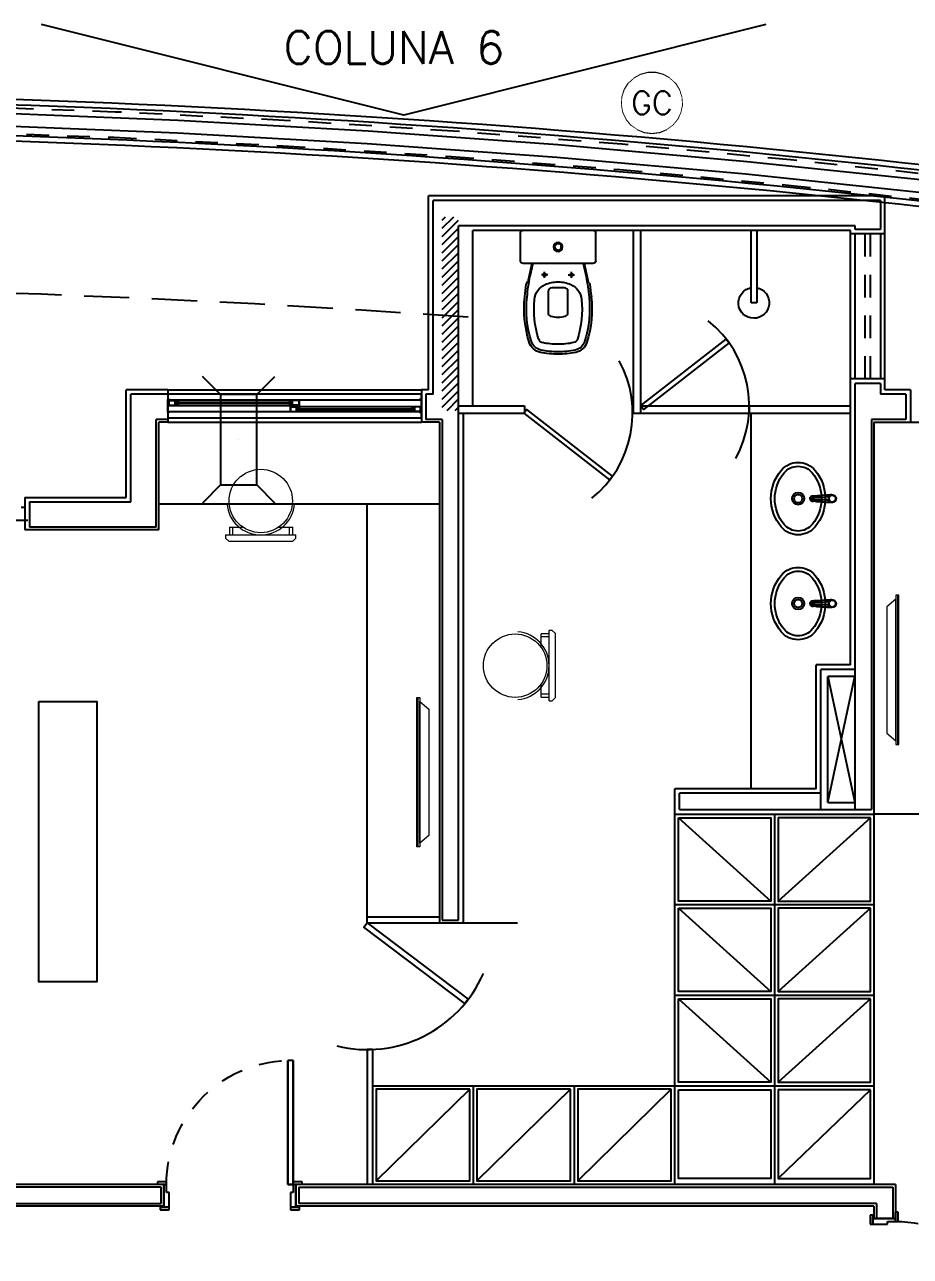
# Model space of a CAD drawing. Header units: millimetres. Extents: x 188.6 to 263.2, y 40.1 to 120.1.
# Drawn here: x 236.95 to 241.84, y 113.3 to 120.1 of the extents above; entities that cross this region are included whole.
import ezdxf
from ezdxf.enums import TextEntityAlignment as Align

# ---------------------------------------------------------------- set-up
doc = ezdxf.new("R2010")
doc.units = ezdxf.units.MM
doc.set_wipeout_variables(frame=1)
for name, pattern in [('_XREF_APTOS 605 E 606_R01$0$HIDDEN2', [0.1875, 0.125, -0.0625]), ('_XREF_APTOS 605 E 606_R01$0$XREF-TIPO$0$HIDDEN2', [0.1875, 0.125, -0.0625]), ('HIDDEN', [0.375, 0.25, -0.125]), ('HIDDEN2', [0.1875, 0.125, -0.0625])]:
    doc.linetypes.add(name, pattern=pattern)
doc.layers.add('_XREF_APTOS 605 E 606_R01$0$L-MC-LAYOUT', color=8, linetype='Continuous', lineweight=5)
for name, color, linetype in [('ARQ', 8, 'Continuous'), ('ARQ-BASE', 8, 'Continuous'), ('ESTR-PILARES', 11, 'Continuous'), ('ESTR-VIGAS', 11, 'HIDDEN2'), ('ESTRUTURA', 7, 'Continuous'), ('INC-TEXTO', 7, 'Continuous')]:
    doc.layers.add(name, color=color, linetype=linetype)
doc.styles.add('MC-ROMANS', font='romans')
doc.styles.add('ROMANS', font='ROMANS.SHX', dxfattribs={"height": 0.15})

# ---------------------------------------------------------------- blocks, each defined once
blk = doc.blocks.new('_XREF_APTOS 605 E 606_R01$0$XREF-TIPO$0$A$C433F3541')
at = {"layer": 'ARQ-BASE'}
for p, q in [((0.05, 0.14), (0.05, 0.825)), ((0.05, 0.825), (0.05, 0.14)), ((0.05, 0.825), (0.08, 0.825)), ((0.08, 0.825), (0.08, 0.14)), ((0.08, 0.14), (0.08, 0.825)), ((0, 0.155), (0.05, 0.155)), ((0, 0.14), (0, 0.155)), ((0, 0.14), (0.05, 0.14)), ((0.05, 0.14), (0.035, 0.14)), ((0.035, 0.015), (0.035, 0.14)), ((0.08, 0.14), (0.05, 0.14)), ((0.05, 0.14), (0.08, 0.14)), ((0.05, 0.14), (0.05, 0.095)), ((0.75, 0.155), (0.8, 0.155)), ((0.75, 0.14), (0.75, 0.155)), ((0.765, 0.14), (0.75, 0.14)), ((0.75, 0.095), (0.75, 0.14)), ((0.75, 0.14), (0.8, 0.14)), ((0.765, 0.14), (0.765, 0.015)), ((0.8, 0.155), (0.8, 0.14)), ((0.05, 0.095), (0.065, 0.095)), ((0.065, 0.095), (0.065, 0.015)), ((0.735, 0.095), (0.75, 0.095)), ((0.735, 0.015), (0.735, 0.095)), ((0.015, 0), (0.015, 0.015)), ((0.065, 0.015), (0.015, 0.015)), ((0.065, 0), (0.015, 0)), ((0.035, 0.015), (0.065, 0.015)), ((0.065, 0.015), (0.065, 0)), ((0.735, 0), (0.735, 0.015)), ((0.735, 0.015), (0.775, 0.015)), ((0.785, 0.015), (0.735, 0.015)), ((0.785, 0), (0.735, 0)), ((0.785, 0.015), (0.785, 0))]:
    blk.add_line(p, q, dxfattribs=at)
at = {"layer": 'ARQ-BASE', "color": 8, "linetype": '_XREF_APTOS 605 E 606_R01$0$XREF-TIPO$0$HIDDEN2'}
blk.add_arc((0.0627, 0.1378), 0.6873, 0.18482, 91.0562, dxfattribs=at)
blk = doc.blocks.new('_XREF_APTOS 605 E 606_R01$0$vasosanit')
at = {"layer": 'ARQ-BASE', "extrusion": (0, 0, -1)}
for p, q in [((217.5781, 108.4194), (217.5839, 108.4094)), ((217.6066, 108.3113), (217.5861, 108.4037)), ((217.6758, 108.3908), (217.6758, 108.3574)), ((217.8257, 108.3908), (217.8257, 108.3574)), ((217.8949, 108.3113), (217.9154, 108.4037)), ((217.9234, 108.4194), (217.9176, 108.4094)), ((217.612, 108.3113), (217.5958, 108.3838)), ((217.6941, 108.3738), (217.6592, 108.3738)), ((217.8074, 108.3738), (217.8423, 108.3738)), ((217.8895, 108.3113), (217.9057, 108.3838)), ((217.5428, 108.2963), (217.5428, 108.1404)), ((217.5578, 108.3113), (217.9436, 108.3113)), ((217.9586, 108.2963), (217.9586, 108.1404)), ((217.5548, 108.1284), (217.9466, 108.1284))]:
    blk.add_line(p, q, dxfattribs=at)
for points in [[(-217.7095, 108.6016, -0.323845), (-217.6958, 108.5826), (-217.6958, 108.4663, -0.414214), (-217.7158, 108.4463), (-217.7857, 108.4463, -0.414214), (-217.8057, 108.4663), (-217.8057, 108.5826, -0.000018), (-217.8057, 108.5826, -0.323824), (-217.792, 108.6016, -0.160379), (-217.7095, 108.6016, 0.160379)], [(-217.8221, 108.428, 0.105502), (-217.7507, 108.4128, 0.105502), (-217.6793, 108.428)]]:
    blk.add_lwpolyline(points, format="xyb", dxfattribs=at)
at = {"layer": 'ARQ-BASE'}
for centre in [(217.6758, 108.3738), (217.8257, 108.3738)]:
    blk.add_circle(centre, 0.007, dxfattribs=at)
at = {"layer": 'ARQ-BASE', "extrusion": (0, 0, -1)}
for radius in [0.025, 0.018]:
    blk.add_circle((-217.7507, 108.2199), radius, dxfattribs=at)
for centre, radius, start, end in [((-217.6707, 108.7211), 0.083, 17.51382, 77.82971), ((-217.7507, 108.3502), 0.4624, 77.83699, 90.00694), ((-217.7507, 108.3502), 0.4494, 77.83108, 90.00056), ((-217.7508, 108.3502), 0.4624, 89.99306, 102.16301), ((-217.7507, 108.3502), 0.4494, 89.99944, 102.16892), ((-217.8307, 108.7211), 0.083, 102.17029, 162.48618), ((-218.176, 108.5617), 0.6127, 353.72887, 17.51005), ((-218.1759, 108.5618), 0.5997, 353.73352, 17.5088), ((-217.6707, 108.7211), 0.07, 17.51059, 77.83198), ((-218.176, 108.5617), 0.5577, 354.6802, 17.50846), ((-217.6707, 108.7211), 0.028, 17.50659, 77.82794), ((-217.7507, 108.3502), 0.4074, 77.82907, 90.00016), ((-217.7507, 108.3502), 0.4074, 90.01189, 102.00805), ((-217.8307, 108.7211), 0.07, 102.16803, 162.48941), ((-217.3255, 108.5617), 0.5577, 162.62106, 185.3198), ((-217.3255, 108.5618), 0.5997, 162.49121, 186.26648), ((-217.3255, 108.5617), 0.6127, 162.48996, 186.27114), ((-219.0702, 108.6488), 1.5111, 351.52847, 354.17272), ((-219.0705, 108.6514), 1.4988, 349.71779, 354.04898), ((-217.7201, 108.5193), 0.0999, 294.08853, 354.67457), ((-217.7813, 108.5193), 0.0999, 185.32543, 245.91147), ((-216.431, 108.6514), 1.4988, 185.95102, 190.28221), ((-216.4294, 108.6493), 1.513, 185.84025, 188.47742), ((-217.5953, 108.4294), 0.02, 329.89809, 351.59013), ((-217.5666, 108.3994), 0.02, 149.92497, 167.63244), ((-217.9349, 108.3993), 0.0201, 12.54916, 30.10352), ((-217.9061, 108.4295), 0.02, 188.55648, 210.10796), ((-217.5578, 108.2963), 0.015, 359.99481, 90.00519), ((-217.9437, 108.2963), 0.015, 89.99481, 180.00519), ((-217.5548, 108.1404), 0.012, 270.00459, 359.99541), ((-217.9466, 108.1404), 0.012, 180.00459, 269.99541)]:
    blk.add_arc(centre, radius, start, end, dxfattribs=at)
at = {"layer": 'ARQ-BASE'}
blk.add_arc((217.8292, 108.7194), 0.03, 17.37894, 77.99195, dxfattribs=at)
blk = doc.blocks.new('_XREF_APTOS 605 E 606_R01$0$CHUVEIRO')
for p, q in [((216.39, 104.5199), (216.39, 104.9199)), ((216.39, 104.9199), (216.42, 104.9199)), ((216.42, 104.9199), (216.42, 104.5199))]:
    blk.add_line(p, q)
at = {"extrusion": (0, 0, -1)}
blk.add_ellipse((216.4058, 104.9204), major_axis=(-0.0851, 0), ratio=1, start_param=4.898771, end_param=10.827741, dxfattribs=at)
blk = doc.blocks.new('_XREF_APTOS 605 E 606_R01$0$A$C37A023DB')
at = {"layer": '_XREF_APTOS 605 E 606_R01$0$L-MC-LAYOUT', "color": 8}
blk.add_line((0.007, 0), (0.007, 0.8239), dxfattribs=at)
at = {"layer": '_XREF_APTOS 605 E 606_R01$0$L-MC-LAYOUT'}
for points in [[(0, 0), (0, 0.8239), (0.0175, 0.8239), (0.0175, 0)], [(0.0175, 0.021), (0.0175, 0.8029), (0.0665, 0.7609), (0.0665, 0.063)]]:
    blk.add_lwpolyline(points, close=True, dxfattribs=at)
blk = doc.blocks.new('_XREF_APTOS 605 E 606_R01$0$A$C4AC839CE')
at = {"layer": '_XREF_APTOS 605 E 606_R01$0$L-MC-LAYOUT'}
for p, q in [((0.0211, 0.0787), (0.0209, 0.0349)), ((0.0211, 0.0787), (0.0942, 0.0787)), ((0.0386, 0.0787), (0.0384, 0.0349)), ((0.2943, 0.0787), (0.3709, 0.0787)), ((0.3534, 0.0349), (0.3534, 0.0787)), ((0.3709, 0.0349), (0.3709, 0.0787)), ((0, 0.0349), (0.3886, 0.0349))]:
    blk.add_line(p, q, dxfattribs=at)
blk.add_lwpolyline([(0, 0.035), (0, 0.0175), (0.0175, 0), (0.3711, 0), (0.3886, 0.0175), (0.3886, 0.035)], dxfattribs=at)
blk.add_circle((0.1943, 0.2224), 0.1751, dxfattribs=at)
blk.add_arc((0.1943, 0.2224), 0.1875, 184.59885, 355.40115, dxfattribs=at)
blk = doc.blocks.new('_XREF_APTOS 605 E 606_R01$0$A$C2D591F4F')
at = {"layer": 'ARQ-BASE'}
for p, q in [((0.203, 0.1425), (0.197, 0.1425)), ((0.1865, 0.1318), (0.1865, 0.132)), ((0.2037, 0.1324), (0.1963, 0.1324)), ((0.1794, 0.0224), (0.1794, 0.0222)), ((0.1794, 0.0222), (0.1794, 0.0222)), ((0.1949, 0.0422), (0.2051, 0.0422)), ((0.1949, 0.0404), (0.1949, 0.0422)), ((0.2051, 0.0404), (0.1949, 0.0404)), ((0.2051, 0.0404), (0.2051, 0.0422)), ((0.2205, 0.0239), (0.2205, 0.0239)), ((0.2205, 0.0239), (0.2205, 0.0235))]:
    blk.add_line(p, q, dxfattribs=at)
for points in [[(0.3556, 0.3031, 0.358974), (0.0444, 0.3031, 0.471698), (0.0444, 0.1149, 0.358974), (0.3556, 0.1149, 0.471698)], [(0.3422, 0.2869, 0.358974), (0.0578, 0.2869, 0.471698), (0.0578, 0.1311, 0.358974), (0.3422, 0.1311, 0.471698)], [(0.2, 0.2315, 1), (0.2, 0.1865, 1)]]:
    blk.add_lwpolyline(points, format="xyb", close=True, dxfattribs=at)
blk.add_lwpolyline([(0.2335, 0.209, 336.274616), (0.2335, 0.2086)], format="xyb", dxfattribs=at)
for points in [[(0.1869, 0.1339, 0), (0.1869, 0.1339, 0), (0.1871, 0.1347, 0), (0.1875, 0.1356, 0), (0.1879, 0.1364, 0), (0.1885, 0.1374, 0), (0.1891, 0.1383, 0), (0.1899, 0.1391, 0), (0.1907, 0.1399, 0)], [(0.1963, 0.1324, 0), (0.1953, 0.1334, 0), (0.1943, 0.1345, 0), (0.1935, 0.1355, 0), (0.1926, 0.1365, 0), (0.192, 0.1375, 0), (0.1914, 0.1383, 0), (0.191, 0.1389, 0), (0.1907, 0.1394, 0), (0.1906, 0.1398, 0), (0.1907, 0.1399, 0)], [(0.1907, 0.1399, 0), (0.1911, 0.1402, 0), (0.1914, 0.1406, 0), (0.1918, 0.1409, 0), (0.192, 0.141, 0), (0.1921, 0.141, 0), (0.1922, 0.1411, 0), (0.1923, 0.1412, 0), (0.1923, 0.1412, 0), (0.1924, 0.1412, 0), (0.1924, 0.1413, 0), (0.1924, 0.1413, 0), (0.1924, 0.1413, 0), (0.1924, 0.1413, 0)], [(0.197, 0.1425, 0), (0.1956, 0.1424, 0), (0.1942, 0.1421, 0), (0.193, 0.1416, 0), (0.1924, 0.1413, 0)], [(0.197, 0.1425, 0), (0.197, 0.1424, 0), (0.1969, 0.1422, 0), (0.1969, 0.142, 0), (0.1969, 0.1418, 0), (0.1969, 0.1415, 0), (0.1969, 0.1411, 0), (0.1968, 0.1407, 0), (0.1968, 0.1402, 0), (0.1968, 0.1397, 0), (0.1967, 0.1392, 0), (0.1967, 0.1386, 0), (0.1966, 0.138, 0), (0.1966, 0.1374, 0), (0.1966, 0.137, 0), (0.1965, 0.1363, 0), (0.1965, 0.1355, 0), (0.1964, 0.1348, 0), (0.1964, 0.1341, 0), (0.1963, 0.1336, 0), (0.1963, 0.133, 0), (0.1963, 0.1324, 0)], [(0.199, 0.1433, 0), (0.1989, 0.1433, 0), (0.1987, 0.1432, 0), (0.1986, 0.1432, 0), (0.1984, 0.1431, 0), (0.1982, 0.1431, 0), (0.198, 0.143, 0), (0.1977, 0.1429, 0), (0.1974, 0.1428, 0), (0.197, 0.1425, 0)], [(0.202, 0.1433, 0), (0.201, 0.1434, 0), (0.2003, 0.1434, 0), (0.1995, 0.1434, 0), (0.1988, 0.1434, 0), (0.198, 0.1433, 0)], [(0.198, 0.1433, 0), (0.199, 0.1433, 0)], [(0.201, 0.1433, 0), (0.2008, 0.1433, 0), (0.2006, 0.1433, 0), (0.2005, 0.1434, 0), (0.2005, 0.1434, 0), (0.2004, 0.1434, 0), (0.2003, 0.1434, 0), (0.2002, 0.1434, 0), (0.2002, 0.1434, 0), (0.2001, 0.1434, 0), (0.2001, 0.1434, 0), (0.2, 0.1434, 0), (0.2, 0.1434, 0), (0.1999, 0.1434, 0), (0.1999, 0.1434, 0), (0.1998, 0.1434, 0), (0.1998, 0.1434, 0), (0.1996, 0.1434, 0), (0.1995, 0.1434, 0), (0.1994, 0.1433, 0), (0.1993, 0.1433, 0), (0.199, 0.1433, 0)], [(0.203, 0.1425, 0), (0.2026, 0.1427, 0), (0.2022, 0.1429, 0), (0.2018, 0.1431, 0), (0.2016, 0.1431, 0), (0.2014, 0.1432, 0), (0.2012, 0.1432, 0), (0.2011, 0.1433, 0), (0.201, 0.1433, 0), (0.201, 0.1433, 0)], [(0.201, 0.1433, 0), (0.202, 0.1433, 0), (0.202, 0.1433, 0)], [(0.2037, 0.1324, 0), (0.2036, 0.1331, 0), (0.2036, 0.1338, 0), (0.2035, 0.1346, 0), (0.2035, 0.1353, 0), (0.2034, 0.136, 0), (0.2034, 0.1366, 0), (0.2034, 0.1373, 0), (0.2033, 0.138, 0), (0.2033, 0.1386, 0), (0.2032, 0.1392, 0), (0.2032, 0.1396, 0), (0.2032, 0.14, 0), (0.2031, 0.1404, 0), (0.2031, 0.1408, 0), (0.2031, 0.1413, 0), (0.203, 0.1416, 0), (0.203, 0.1419, 0), (0.203, 0.1422, 0), (0.203, 0.1424, 0), (0.203, 0.1425, 0)], [(0.203, 0.1425, 0), (0.2044, 0.1424, 0), (0.2057, 0.1421, 0), (0.207, 0.1416, 0), (0.2075, 0.1413, 0)], [(0.2031, 0.1431, 0), (0.2035, 0.1431, 0), (0.204, 0.1429, 0), (0.2045, 0.1427, 0), (0.205, 0.1426, 0), (0.2055, 0.1424, 0), (0.206, 0.1421, 0), (0.2066, 0.1418, 0), (0.207, 0.1416, 0)], [(0.2037, 0.1324, 0), (0.204, 0.1327, 0), (0.2044, 0.1331, 0), (0.2048, 0.1335, 0), (0.2051, 0.134, 0), (0.2055, 0.1344, 0), (0.2059, 0.1348, 0), (0.2063, 0.1352, 0), (0.2066, 0.1357, 0), (0.207, 0.1361, 0), (0.2073, 0.1365, 0), (0.2076, 0.1369, 0), (0.2079, 0.1373, 0), (0.2082, 0.1377, 0), (0.2084, 0.138, 0), (0.2087, 0.1383, 0), (0.2088, 0.1386, 0), (0.209, 0.1389, 0), (0.2091, 0.1391, 0), (0.2092, 0.1393, 0), (0.2093, 0.1395, 0), (0.2093, 0.1396, 0), (0.2093, 0.1397, 0), (0.2093, 0.1398, 0), (0.2093, 0.1399, 0)], [(0.2093, 0.1399, 0), (0.2101, 0.1391, 0), (0.2108, 0.1382, 0), (0.2115, 0.1373, 0), (0.212, 0.1364, 0), (0.2124, 0.1357, 0), (0.2127, 0.1351, 0), (0.2129, 0.1344, 0), (0.213, 0.1342, 0)], [(0.1794, 0.0225, 0), (0.1805, 0.0438, 0), (0.1818, 0.0651, 0), (0.1832, 0.0864, 0), (0.1844, 0.1039, 0), (0.1857, 0.1215, 0), (0.1863, 0.1302, 0), (0.1864, 0.1312, 0), (0.1864, 0.1316, 0), (0.1865, 0.1318, 0)], [(0.1865, 0.132, 0), (0.1865, 0.132, 0), (0.1865, 0.1325, 0), (0.1866, 0.1329, 0), (0.1867, 0.1334, 0), (0.1869, 0.1339, 0), (0.1869, 0.1339, 0)], [(0.1963, 0.1324, 0), (0.196, 0.132, 0), (0.1957, 0.1317, 0), (0.1954, 0.1314, 0), (0.1952, 0.131, 0), (0.1951, 0.1307, 0), (0.1949, 0.1303, 0), (0.1948, 0.1298, 0), (0.1947, 0.1293, 0), (0.1946, 0.1287, 0), (0.1946, 0.1281, 0), (0.1939, 0.1194, 0), (0.1926, 0.1019, 0), (0.1914, 0.0844, 0), (0.1901, 0.063, 0), (0.1888, 0.0415, 0)], [(0.2079, 0.0421, 0), (0.2078, 0.0453, 0), (0.2077, 0.0486, 0), (0.2076, 0.0522, 0), (0.2075, 0.056, 0), (0.2075, 0.0595, 0), (0.2074, 0.0631, 0), (0.2074, 0.0642, 0), (0.2073, 0.0652, 0), (0.2073, 0.0662, 0), (0.2073, 0.0672, 0), (0.2073, 0.0682, 0), (0.2072, 0.0739, 0), (0.2071, 0.0795, 0), (0.2071, 0.0806, 0), (0.207, 0.0817, 0), (0.207, 0.0828, 0), (0.207, 0.0839, 0), (0.207, 0.0851, 0), (0.2069, 0.0862, 0), (0.2069, 0.0873, 0), (0.2069, 0.0884, 0), (0.2068, 0.0922, 0), (0.2067, 0.0959, 0), (0.2066, 0.0994, 0), (0.2065, 0.1029, 0), (0.2064, 0.1057, 0), (0.2063, 0.1085, 0), (0.2063, 0.1092, 0), (0.2062, 0.1099, 0), (0.2062, 0.1106, 0), (0.2062, 0.1113, 0), (0.2061, 0.112, 0), (0.2061, 0.1127, 0), (0.206, 0.1148, 0), (0.2059, 0.1168, 0), (0.2058, 0.1189, 0), (0.2057, 0.1209, 0), (0.2056, 0.1229, 0), (0.2055, 0.1248, 0), (0.2055, 0.1252, 0), (0.2054, 0.1256, 0), (0.2054, 0.126, 0), (0.2054, 0.1264, 0), (0.2054, 0.1267, 0), (0.2053, 0.1271, 0), (0.2053, 0.1275, 0), (0.2053, 0.1278, 0), (0.2053, 0.1282, 0), (0.2052, 0.1286, 0), (0.2052, 0.1289, 0), (0.2052, 0.1292, 0), (0.2052, 0.1294, 0), (0.2051, 0.1296, 0), (0.2051, 0.1298, 0), (0.2051, 0.13, 0), (0.205, 0.1302, 0), (0.205, 0.1303, 0), (0.2049, 0.1305, 0), (0.2049, 0.1306, 0), (0.2047, 0.131, 0), (0.2045, 0.1313, 0), (0.2043, 0.1316, 0), (0.2041, 0.1318, 0), (0.2039, 0.1321, 0), (0.2037, 0.1324, 0)], [(0.213, 0.1342, 0), (0.213, 0.1339, 0), (0.2132, 0.1334, 0), (0.2133, 0.1329, 0), (0.2133, 0.1326, 0), (0.2133, 0.1325, 0), (0.2134, 0.1325, 0), (0.2134, 0.1324, 0), (0.2134, 0.1324, 0), (0.2134, 0.1324, 0), (0.2134, 0.1324, 0), (0.2134, 0.1324, 0), (0.2134, 0.1324, 0), (0.2134, 0.1324, 0), (0.2134, 0.1324, 0), (0.2134, 0.1324, 0), (0.2135, 0.1312, 0), (0.2136, 0.1304, 0), (0.2136, 0.1297, 0), (0.2137, 0.1289, 0), (0.2138, 0.1282, 0), (0.2138, 0.1275, 0), (0.2139, 0.1268, 0), (0.2139, 0.1263, 0), (0.214, 0.1257, 0), (0.214, 0.1251, 0), (0.214, 0.1247, 0)], [(0.2149, 0.1134, 0), (0.2149, 0.1126, 0), (0.215, 0.1121, 0), (0.215, 0.1117, 0), (0.2151, 0.1111, 0), (0.2151, 0.1106, 0), (0.2151, 0.1101, 0), (0.2152, 0.1098, 0), (0.2152, 0.1095, 0), (0.2152, 0.1092, 0), (0.2153, 0.1076, 0), (0.2154, 0.1059, 0), (0.2156, 0.104, 0), (0.2157, 0.1022, 0), (0.2158, 0.1002, 0), (0.216, 0.0982, 0), (0.2161, 0.0964, 0), (0.2162, 0.0947, 0), (0.2163, 0.0929, 0), (0.2165, 0.0911, 0), (0.2165, 0.0906, 0), (0.2165, 0.09, 0), (0.2165, 0.0899, 0), (0.2165, 0.0898, 0), (0.2166, 0.0896, 0), (0.2166, 0.0894, 0), (0.2166, 0.089, 0), (0.2166, 0.0884, 0), (0.2167, 0.0876, 0), (0.2168, 0.0868, 0), (0.2168, 0.0866, 0)], [(0.2168, 0.0866, 0), (0.2168, 0.0858, 0), (0.2169, 0.0846, 0), (0.217, 0.0838, 0), (0.217, 0.0829, 0), (0.217, 0.0826, 0), (0.217, 0.0824, 0), (0.2171, 0.0821, 0), (0.2171, 0.0818, 0), (0.2171, 0.0816, 0), (0.2171, 0.0813, 0), (0.2173, 0.0785, 0), (0.2175, 0.0759, 0), (0.2176, 0.0734, 0), (0.2178, 0.0711, 0), (0.2179, 0.0697, 0), (0.218, 0.068, 0), (0.2181, 0.0663, 0), (0.2182, 0.0647, 0), (0.2183, 0.0631, 0), (0.2185, 0.0596, 0), (0.2187, 0.0561, 0), (0.2189, 0.0527, 0), (0.2191, 0.0491, 0), (0.2195, 0.0426, 0), (0.2198, 0.0362, 0), (0.2202, 0.03, 0), (0.2205, 0.0239, 0)], [(0.1794, 0.0225, 0), (0.1794, 0.0225, 0), (0.1794, 0.0225, 0), (0.1794, 0.0225, 0), (0.1794, 0.0225, 0), (0.1794, 0.0225, 0), (0.1794, 0.0225, 0), (0.1794, 0.0225, 0), (0.1794, 0.0226, 0), (0.1794, 0.0226, 0), (0.1794, 0.0227, 0), (0.1794, 0.0227, 0), (0.1794, 0.0229, 0), (0.1795, 0.0238, 0), (0.1796, 0.0247, 0), (0.18, 0.0284, 0), (0.1806, 0.0321, 0), (0.1811, 0.0348, 0)], [(0.1811, 0.0348, 0), (0.1813, 0.0357, 0), (0.1816, 0.0366, 0), (0.1819, 0.0374, 0), (0.1824, 0.0382, 0), (0.1827, 0.0387, 0), (0.183, 0.0392, 0), (0.1833, 0.0395, 0), (0.1836, 0.0397, 0), (0.1839, 0.04, 0), (0.1842, 0.0402, 0), (0.1846, 0.0404, 0), (0.1849, 0.0405, 0), (0.1852, 0.0406, 0), (0.1854, 0.0407, 0), (0.1858, 0.0408, 0), (0.1864, 0.0409, 0), (0.1869, 0.041, 0), (0.1873, 0.041, 0), (0.1877, 0.0411, 0), (0.1881, 0.0412, 0), (0.1883, 0.0413, 0), (0.1885, 0.0413, 0), (0.1886, 0.0414, 0), (0.1888, 0.0415, 0)], [(0.1814, 0.0297, 0), (0.1818, 0.0308, 0), (0.1819, 0.0321, 0), (0.1816, 0.0334, 0), (0.1811, 0.0348, 0)], [(0.1896, 0.0382, 0), (0.1885, 0.0376, 0), (0.1871, 0.0365, 0), (0.1857, 0.0354, 0), (0.1848, 0.0345, 0), (0.184, 0.0336, 0), (0.1833, 0.0328, 0), (0.1827, 0.0319, 0), (0.182, 0.0308, 0), (0.1814, 0.0297, 0)], [(0.1888, 0.0415, 0), (0.1903, 0.0418, 0), (0.1918, 0.0421, 0), (0.1933, 0.0422, 0), (0.1949, 0.0422, 0)], [(0.1896, 0.0382, 0), (0.1892, 0.0401, 0), (0.1888, 0.0415, 0)], [(0.2177, 0.0314, 0), (0.2172, 0.0321, 0), (0.2165, 0.033, 0), (0.2158, 0.034, 0), (0.2148, 0.035, 0), (0.2138, 0.0359, 0), (0.2126, 0.0369, 0), (0.2113, 0.0377, 0), (0.2104, 0.0382, 0), (0.2095, 0.0387, 0), (0.2086, 0.0392, 0), (0.2076, 0.0396, 0)], [(0.2079, 0.0421, 0), (0.2079, 0.0421, 0), (0.2081, 0.0421, 0), (0.2083, 0.0421, 0), (0.2085, 0.042, 0), (0.2088, 0.0421, 0), (0.2091, 0.0421, 0), (0.2099, 0.0422, 0), (0.2107, 0.0424, 0), (0.2112, 0.0425, 0), (0.2117, 0.0425, 0), (0.2121, 0.0426, 0), (0.2124, 0.0426, 0), (0.2128, 0.0426, 0), (0.213, 0.0425, 0), (0.2133, 0.0425, 0), (0.2136, 0.0424, 0), (0.2139, 0.0424, 0), (0.2142, 0.0423, 0), (0.2146, 0.0421, 0), (0.215, 0.0419, 0), (0.2152, 0.0417, 0), (0.2154, 0.0416, 0), (0.2158, 0.0412, 0), (0.2161, 0.0409, 0), (0.2164, 0.0405, 0), (0.2167, 0.0401, 0), (0.2171, 0.0394, 0), (0.2174, 0.0387, 0), (0.2176, 0.0381, 0), (0.2179, 0.0375, 0)], [(0.2177, 0.0314, 0), (0.2172, 0.0325, 0), (0.217, 0.0338, 0), (0.2171, 0.0352, 0), (0.2175, 0.0366, 0), (0.2179, 0.0375, 0)], [(0.2179, 0.0375, 0), (0.2186, 0.0348, 0), (0.2193, 0.032, 0), (0.2199, 0.0284, 0), (0.2202, 0.0264, 0), (0.2204, 0.0252, 0), (0.2204, 0.0245, 0), (0.2204, 0.0242, 0), (0.2204, 0.0242, 0), (0.2205, 0.0241, 0), (0.2205, 0.024, 0), (0.2205, 0.024, 0), (0.2205, 0.0239, 0), (0.2205, 0.0239, 0), (0.2205, 0.0239, 0), (0.2205, 0.0239, 0), (0.2205, 0.0239, 0), (0.2205, 0.0239, 0)]]:
    blk.add_polyline3d(points, dxfattribs=at)
blk.add_circle((0.2, 0.0206), 0.0191, dxfattribs=at)
for centre, radius, start, end in [((0.1998, 0.1299), 0.0136, 102.40009, 123.03323), ((0.1992, 0.1325), 0.0109, 96.44562, 102.36143), ((0.2007, 0.1325), 0.0109, 77.22833, 83.09632), ((0.2001, 0.13), 0.0135, 47.24072, 56.8896), ((-2.8004, -0.1088), 3.0235, 4.21554, 4.42916), ((0.2, 0.0206), 0.0207, 180, 31.20826), ((0.2, 0.0206), 0.0207, 154.10447, 180), ((0.2, 0.0206), 0.0204, 104.46664, 75.53336), ((0.2, 0.0206), 0.0195, 0, 180), ((0.2, 0.0206), 0.0195, 90, 180), ((0.2, 0.0206), 0.0195, 180, 0), ((0.1999, 0.0205), 0.0205, 104.0619, 120.00272), ((0.2, 0.0206), 0.0195, 0, 90), ((0.2052, 0.0157), 0.0265, 84.04055, 90.13401), ((0.2001, 0.0205), 0.0205, 68.47374, 75.93241), ((0.7771, -0.0201), 0.5726, 173.75954, 174.01498)]:
    blk.add_arc(centre, radius, start, end, dxfattribs=at)
blk = doc.blocks.new('_XREF_APTOS 605 E 606_R01$0$A$C433F3541')
at = {"layer": 'ARQ-BASE'}
for p, q in [((0.05, 0.14), (0.05, 0.825)), ((0.05, 0.825), (0.05, 0.14)), ((0.05, 0.825), (0.08, 0.825)), ((0.08, 0.825), (0.08, 0.14)), ((0.08, 0.14), (0.08, 0.825)), ((0, 0.155), (0.05, 0.155)), ((0, 0.14), (0, 0.155)), ((0, 0.14), (0.05, 0.14)), ((0.05, 0.14), (0.035, 0.14)), ((0.035, 0.015), (0.035, 0.14)), ((0.08, 0.14), (0.05, 0.14)), ((0.05, 0.14), (0.08, 0.14)), ((0.05, 0.14), (0.05, 0.095)), ((0.75, 0.155), (0.8, 0.155)), ((0.75, 0.14), (0.75, 0.155)), ((0.765, 0.14), (0.75, 0.14)), ((0.75, 0.095), (0.75, 0.14)), ((0.75, 0.14), (0.8, 0.14)), ((0.765, 0.14), (0.765, 0.015)), ((0.8, 0.155), (0.8, 0.14)), ((0.05, 0.095), (0.065, 0.095)), ((0.065, 0.095), (0.065, 0.015)), ((0.735, 0.095), (0.75, 0.095)), ((0.735, 0.015), (0.735, 0.095)), ((0.015, 0), (0.015, 0.015)), ((0.065, 0.015), (0.015, 0.015)), ((0.065, 0), (0.015, 0)), ((0.035, 0.015), (0.065, 0.015)), ((0.065, 0.015), (0.065, 0)), ((0.735, 0), (0.735, 0.015)), ((0.735, 0.015), (0.775, 0.015)), ((0.785, 0.015), (0.735, 0.015)), ((0.785, 0), (0.735, 0)), ((0.785, 0.015), (0.785, 0))]:
    blk.add_line(p, q, dxfattribs=at)
at = {"layer": 'ARQ-BASE', "color": 8, "linetype": '_XREF_APTOS 605 E 606_R01$0$HIDDEN2'}
blk.add_arc((0.0627, 0.1378), 0.6873, 0.18482, 91.0562, dxfattribs=at)
blk = doc.blocks.new('A$C1BFF5DEF')
at = {"layer": 'ARQ-BASE'}
h = blk.add_hatch(dxfattribs=at)
h.set_pattern_fill('ANSI31', color=8, scale=0.01)
h.set_pattern_definition([(45, (-2148.590156, -1496.701823), (-0.0224506403, 0.0224506403), [])])
h.paths.add_polyline_path([(40.4553, 9.9849), (40.3653, 9.9849), (40.3653, 8.9149), (40.4553, 8.9149)])
at = {"layer": 'ARQ', "color": 8}
blk.add_lwpolyline([(42.1528, 11.0463), (40.1528, 10.5463), (38.1528, 11.0463)], dxfattribs=at)
at = {"layer": 'ARQ-BASE', "color": 8}
for p, q in [((40.2903, 9.0299), (40.2903, 10.0999)), ((42.8103, 10.0999), (40.2903, 10.0999)), ((40.3153, 9.0049), (40.3153, 10.0749)), ((42.7853, 10.0749), (40.3153, 10.0749)), ((42.7853, 10.0749), (42.7853, 9.9149)), ((42.8103, 9.0299), (42.8103, 10.0999)), ((42.6453, 9.9349), (40.4553, 9.9349)), ((40.4553, 6.1002), (40.4553, 9.9349)), ((42.6453, 9.9149), (42.6453, 9.9349)), ((40.5353, 8.9399), (40.5353, 9.9099)), ((42.6203, 9.9099), (40.5353, 9.9099)), ((41.4203, 9.9099), (41.4203, 8.8999)), ((41.4603, 9.9099), (41.4603, 8.8999)), ((42.6203, 7.5099), (42.6203, 9.9099)), ((42.8103, 9.8899), (42.6203, 9.8899)), ((42.7853, 9.9149), (42.6453, 9.9149)), ((42.6453, 9.0899), (42.6453, 9.8899)), ((42.8103, 9.0899), (42.6203, 9.0899)), ((42.6453, 6.7102), (42.6453, 9.0649)), ((42.7853, 9.0649), (42.6453, 9.0649)), ((42.7853, 9.0649), (42.7853, 9.0049)), ((38.8503, 9.0299, 0.0005), (38.6203, 9.0299, 0.0001)), ((38.6203, 8.4349), (38.6203, 9.0299)), ((38.8503, 9.0049, 0.0005), (38.6453, 9.0049)), ((38.6453, 8.4099), (38.6453, 9.0049)), ((38.8503, 9.0299), (38.8503, 8.8499, 0.0005)), ((38.8503, 9.0299), (40.2505, 9.0299)), ((40.2505, 9.0049, 0.0003), (38.8503, 9.0049, 0.0003)), ((38.8503, 9.0049, 0.0003), (38.8503, 8.875, 0.0003)), ((40.2903, 9.0299), (40.2505, 9.0299)), ((40.2505, 9.0299), (40.2505, 8.8499)), ((40.2505, 8.875, 0.0003), (40.2505, 9.0049, 0.0003)), ((40.3153, 9.0049), (40.2755, 9.0049)), ((40.2755, 9.0049), (40.2755, 8.8649)), ((42.9253, 9.0049), (42.7853, 9.0049)), ((42.9503, 9.0298), (42.8103, 9.0299)), ((42.9253, 9.0049), (42.9253, 8.8649)), ((42.9503, 9.0298), (42.9503, 8.8499)), ((38.8535, 8.9729, 0.0003), (38.8535, 8.9429, 0.0003)), ((38.8535, 8.9429, 0.0003), (39.5755, 8.9429, 0.0003)), ((38.8555, 8.9709, 0.0003), (38.8555, 8.9449, 0.0003)), ((38.8555, 8.9709, 0.0003), (38.902, 8.9709, 0.0003)), ((38.8555, 8.9449, 0.0003), (38.89, 8.9449, 0.0003)), ((38.902, 8.9649, 0.0003), (38.89, 8.9649, 0.0003)), ((38.89, 8.9449, 0.0003), (38.89, 8.9649, 0.0003)), ((38.904, 8.9629, 0.0003), (38.892, 8.9629, 0.0003)), ((38.892, 8.9429, 0.0003), (38.892, 8.9629, 0.0003)), ((38.904, 8.9529, 0.0003), (38.892, 8.9529, 0.0003)), ((38.893, 8.9609, 0.0003), (39.5365, 8.9609, 0.0003)), ((38.893, 8.9609, 0.0003), (38.893, 8.9549, 0.0003)), ((38.893, 8.9549, 0.0003), (39.5365, 8.9549, 0.0003)), ((38.894, 8.9449, 0.0003), (38.894, 8.9509, 0.0003)), ((38.902, 8.9509, 0.0003), (38.894, 8.9509, 0.0003)), ((38.894, 8.9449, 0.0003), (38.902, 8.9449, 0.0003)), ((38.902, 8.9649, 0.0003), (38.902, 8.9709, 0.0003)), ((38.902, 8.9449, 0.0003), (38.902, 8.9509, 0.0003)), ((38.904, 8.9629, 0.0003), (38.904, 8.9729, 0.0003)), ((38.904, 8.9429, 0.0003), (38.904, 8.9529, 0.0003)), ((39.5255, 8.9629, 0.0003), (39.5255, 8.9729, 0.0003)), ((39.5255, 8.9629, 0.0003), (39.5375, 8.9629, 0.0003)), ((39.5255, 8.9529, 0.0003), (39.5375, 8.9529, 0.0003)), ((39.5255, 8.9429, 0.0003), (39.5255, 8.9529, 0.0003)), ((39.5255, 8.9369, 0.0003), (40.2475, 8.9369, 0.0003)), ((39.5255, 8.9369, 0.0003), (39.5255, 8.9069, 0.0003)), ((39.5735, 8.9709, 0.0003), (39.5275, 8.9709, 0.0003)), ((39.5275, 8.9649, 0.0003), (39.5275, 8.9709, 0.0003)), ((39.5275, 8.9649, 0.0003), (39.5395, 8.9649, 0.0003)), ((39.5275, 8.9509, 0.0003), (39.5355, 8.9509, 0.0003)), ((39.5275, 8.9449, 0.0003), (39.5275, 8.9509, 0.0003)), ((39.5355, 8.9449, 0.0003), (39.5275, 8.9449, 0.0003)), ((39.5275, 8.9349, 0.0003), (39.5735, 8.9349, 0.0003)), ((39.5275, 8.9349, 0.0003), (39.5275, 8.9089, 0.0003)), ((39.5355, 8.9449, 0.0003), (39.5355, 8.9509, 0.0003)), ((39.5365, 8.9609, 0.0003), (39.5365, 8.9549, 0.0003)), ((39.5375, 8.9429, 0.0003), (39.5375, 8.9629, 0.0003)), ((39.5395, 8.9449, 0.0003), (39.5395, 8.9649, 0.0003)), ((39.5735, 8.9449, 0.0003), (39.5395, 8.9449, 0.0003)), ((39.5735, 8.9289, 0.0003), (39.5615, 8.9289, 0.0003)), ((39.5615, 8.9089, 0.0003), (39.5615, 8.9289, 0.0003)), ((39.5635, 8.9069, 0.0003), (39.5635, 8.9269, 0.0003)), ((39.5755, 8.9269, 0.0003), (39.5635, 8.9269, 0.0003)), ((39.5755, 8.9169, 0.0003), (39.5635, 8.9169, 0.0003)), ((39.5645, 8.9249, 0.0003), (40.2115, 8.9249, 0.0003)), ((39.5645, 8.9249, 0.0003), (39.5645, 8.9189, 0.0003)), ((39.5645, 8.9189, 0.0003), (40.2115, 8.9189, 0.0003)), ((39.5655, 8.9089, 0.0003), (39.5655, 8.9149, 0.0003)), ((39.5735, 8.9149, 0.0003), (39.5655, 8.9149, 0.0003)), ((39.5735, 8.9709, 0.0003), (39.5735, 8.9449, 0.0003)), ((39.5735, 8.9289, 0.0003), (39.5735, 8.9349, 0.0003)), ((39.5735, 8.9089, 0.0003), (39.5735, 8.9149, 0.0003)), ((39.5755, 8.9729, 0.0003), (39.5755, 8.9429, 0.0003)), ((39.5755, 8.9269, 0.0003), (39.5755, 8.9369, 0.0003)), ((39.5755, 8.9069, 0.0003), (39.5755, 8.9169, 0.0003)), ((40.2005, 8.9269, 0.0003), (40.2005, 8.9369, 0.0003)), ((40.2005, 8.9269, 0.0003), (40.2125, 8.9269, 0.0003)), ((40.2005, 8.9069, 0.0003), (40.2005, 8.9169, 0.0003)), ((40.2005, 8.9169, 0.0003), (40.2125, 8.9169, 0.0003)), ((40.2455, 8.9349, 0.0003), (40.2025, 8.9349, 0.0003)), ((40.2025, 8.9289, 0.0003), (40.2025, 8.9349, 0.0003)), ((40.2025, 8.9289, 0.0003), (40.2145, 8.9289, 0.0003)), ((40.2025, 8.9089, 0.0003), (40.2025, 8.9149, 0.0003)), ((40.2025, 8.9149, 0.0003), (40.2105, 8.9149, 0.0003)), ((40.2105, 8.9089, 0.0003), (40.2105, 8.9149, 0.0003)), ((40.2115, 8.9249, 0.0003), (40.2115, 8.9189, 0.0003)), ((40.2125, 8.9069, 0.0003), (40.2125, 8.9269, 0.0003)), ((40.2145, 8.9089, 0.0003), (40.2145, 8.9289, 0.0003)), ((40.2455, 8.9089, 0.0003), (40.2455, 8.9349, 0.0003)), ((40.2475, 8.9069, 0.0003), (40.2475, 8.9369, 0.0003)), ((40.2483, 8.9729, 0.0003), (40.2483, 8.9069, 0.0003)), ((40.4553, 8.9399), (40.8203, 8.9399)), ((40.8203, 8.9399), (40.8203, 8.8999)), ((41.4603, 8.9399), (42.6203, 8.9399)), ((42.0603, 8.9399), (42.0603, 8.8999)), ((38.8503, 8.8649, 0.0005), (38.7853, 8.8649, 0.0005)), ((38.7853, 8.2699), (38.7853, 8.8649)), ((38.8503, 8.8499, 0.0005), (38.8003, 8.8499, 0.0005)), ((38.8003, 8.2549), (38.8003, 8.8499)), ((38.8503, 8.875, 0.0003), (40.2505, 8.875, 0.0003)), ((38.8503, 8.8499, 0.0005), (40.2505, 8.8498, 0.0005)), ((39.5275, 8.9089, 0.0003), (39.5615, 8.9089, 0.0003)), ((39.5655, 8.9089, 0.0003), (39.5735, 8.9089, 0.0003)), ((40.2105, 8.9089, 0.0003), (40.2025, 8.9089, 0.0003)), ((40.2455, 8.9089, 0.0003), (40.2145, 8.9089, 0.0003)), ((40.3503, 8.8499), (40.2505, 8.8499)), ((40.3653, 8.8649), (40.2755, 8.8649)), ((40.3503, 8.8499), (40.3503, 6.0852)), ((40.3653, 8.8649), (40.3653, 6.1002)), ((40.4553, 8.8999), (40.8203, 8.8999)), ((40.4803, 8.8999), (40.4803, 6.0852)), ((41.4203, 8.8999), (42.6203, 8.8999)), ((42.0703, 8.8999), (42.0703, 6.8252)), ((42.9253, 8.8649), (42.7353, 8.8649)), ((42.7353, 8.8649), (42.7353, 6.7102)), ((42.7503, 4.6398), (42.7503, 8.8499)), ((38.0406, 8.3804), (38.0606, 8.3804)), ((38.0606, 8.4349), (38.6203, 8.4349)), ((38.0606, 8.4349), (38.0606, 8.2549)), ((38.0856, 8.4099), (38.6453, 8.4099)), ((38.0856, 8.4099), (38.0856, 8.2699)), ((38.8003, 8.4), (40.3503, 8.4)), ((39.9503, 6.0852), (39.9503, 8.4)), ((36.0608, 8.3094), (38.0766, 8.3094)), ((38.8003, 8.2549), (38.0606, 8.2549)), ((38.7853, 8.2699), (38.0856, 8.2699)), ((42.6203, 7.5099), (42.4303, 7.5099)), ((42.4303, 6.8252), (42.4303, 7.5099)), ((42.6453, 7.4849), (42.4553, 7.4849)), ((42.4553, 6.7102), (42.4553, 7.4849)), ((42.6453, 7.4449), (42.4953, 7.4449)), ((42.4953, 7.4449), (42.6446, 6.7502)), ((42.4953, 6.7502), (42.6442, 7.4449)), ((42.4953, 6.7502), (42.4953, 7.4449)), ((42.4303, 6.8252), (41.6503, 6.8252)), ((41.6503, 4.6398), (41.6503, 6.8252)), ((42.4553, 6.8002), (41.6753, 6.8002)), ((41.6753, 6.7102), (41.6753, 6.8002)), ((42.4953, 6.7502), (42.6453, 6.7502)), ((41.6503, 6.6852), (42.7503, 6.6852)), ((41.6753, 6.7102), (42.7353, 6.7102)), ((42.2003, 6.6852), (42.2003, 4.6398)), ((41.6703, 6.6652), (42.1803, 6.2052)), ((42.7303, 6.6652), (42.2203, 6.2052)), ((41.6503, 6.1852), (42.7503, 6.1852)), ((41.6703, 6.1652), (42.1803, 5.7052)), ((42.7303, 6.1652), (42.2203, 5.7052)), ((40.3503, 6.1152), (39.9503, 6.1152)), ((39.9503, 6.0852), (40.7803, 6.0852)), ((40.3653, 6.1002), (40.4553, 6.1002)), ((41.6503, 5.6852), (42.7503, 5.6852)), ((41.6703, 5.6652), (42.1803, 5.2052)), ((42.7303, 5.6652), (42.2203, 5.2052)), ((39.9803, 5.3852), (39.9503, 5.3852)), ((39.9503, 5.3852), (39.9503, 4.6398)), ((39.9803, 5.3852), (39.9803, 4.6398)), ((39.9803, 5.1852), (42.7503, 5.1852)), ((40.537, 5.1852), (40.537, 4.6398)), ((41.0936, 5.1852), (41.0936, 4.6398)), ((40.517, 5.1652), (40.0003, 4.6598)), ((41.0736, 5.1652), (40.557, 4.6598)), ((41.6303, 5.1652), (41.1136, 4.6598)), ((42.7303, 5.1625), (42.2203, 4.6725)), ((38.8428, 4.6398), (35.9502, 4.6398)), ((38.8278, 4.5198), (38.8278, 4.6398)), ((42.8687, 4.6398), (39.5578, 4.6398)), ((39.5578, 4.6398), (39.5578, 4.5198)), ((42.8687, 4.6398), (42.8687, 4.4508)), ((38.8128, 4.6248), (35.9352, 4.6248)), ((38.8128, 4.5348), (38.8128, 4.6248)), ((39.5728, 4.6248), (42.8537, 4.6248)), ((39.5728, 4.6248), (39.5728, 4.5348)), ((42.8537, 4.6248), (42.8537, 4.4508)), ((37.1402, 4.5348), (38.8128, 4.5348)), ((38.8278, 4.5198), (37.1552, 4.5198)), ((42.7487, 4.5198), (39.5578, 4.5198)), ((42.7637, 4.5348), (39.5728, 4.5348)), ((42.7487, 4.5198), (42.7487, 4.4508)), ((42.7637, 4.5348), (42.7637, 4.4508)), ((42.7487, 4.4508), (42.8687, 4.4508))]:
    blk.add_line(p, q, dxfattribs=at)
at = {"layer": 'ARQ-BASE', "color": 8, "linetype": '_XREF_APTOS 605 E 606_R01$0$XREF-TIPO$0$HIDDEN2'}
for p, q in [((42.7005, 9.0899), (42.7005, 9.8899)), ((42.7305, 9.0899), (42.7305, 9.8899))]:
    blk.add_line(p, q, dxfattribs=at)
at = {"layer": 'ARQ-BASE', "color": 8, "flags": 128}
for points in [[(45.0129, 9.9354), (44.1363, 10.0543), (43.0938, 10.1801), (42.0495, 10.2892), (41.0036, 10.3817), (39.9563, 10.4574), (38.908, 10.5165), (37.8588, 10.5588), (36.8091, 10.5844), (35.7592, 10.5932), (34.7092, 10.5853), (33.6595, 10.5607), (32.6103, 10.5193), (31.5619, 10.4612), (30.5146, 10.3863), (29.4686, 10.2948), (28.4242, 10.1866), (27.3816, 10.0617), (26.5049, 9.9436)], [(44.9429, 9.8743), (44.1274, 9.9849), (43.086, 10.1105), (42.0428, 10.2195), (40.998, 10.3119), (39.9518, 10.3876), (38.9046, 10.4466), (37.8566, 10.4889), (36.808, 10.5144), (35.7592, 10.5232), (34.7103, 10.5153), (33.6617, 10.4907), (32.6136, 10.4494), (31.5664, 10.3913), (30.5201, 10.3165), (29.4753, 10.2251), (28.432, 10.117), (27.3905, 9.9923), (26.5749, 9.8824)]]:
    blk.add_lwpolyline(points, dxfattribs=at)
at = {"layer": 'ARQ-BASE', "color": 8}
blk.add_lwpolyline([(42.7853, 9.8899), (42.7853, 9.0899)], dxfattribs=at)
for points in [[(41.4603, 8.9399), (41.9337, 9.3085), (41.9495, 9.2882), (41.4761, 8.9196)], [(40.8163, 8.8999), (41.2897, 8.5313), (41.3055, 8.5516), (40.8321, 8.9202)], [(43.0473, 6.6847), (42.7502, 6.6847), (42.7503, 8.8499), (43.0474, 8.8499)], [(38.1389, 7.3069), (38.4588, 7.3069), (38.4588, 5.7589), (38.1389, 5.7589)], [(41.6703, 6.6652), (42.1803, 6.6652), (42.1803, 6.2052), (41.6703, 6.2052)], [(42.7303, 6.6652), (42.2203, 6.6652), (42.2203, 6.2052), (42.7303, 6.2052)], [(41.6703, 6.1652), (42.1803, 6.1652), (42.1803, 5.7052), (41.6703, 5.7052)], [(42.7303, 6.1652), (42.2203, 6.1652), (42.2203, 5.7052), (42.7303, 5.7052)], [(39.9503, 6.0852), (40.5087, 5.663), (40.4906, 5.6391), (39.9322, 6.0612)], [(41.6703, 5.6652), (42.1803, 5.6652), (42.1803, 5.2052), (41.6703, 5.2052)], [(42.7303, 5.6652), (42.2203, 5.6652), (42.2203, 5.2052), (42.7303, 5.2052)], [(40.517, 5.1652), (40.0003, 5.1652), (40.0003, 4.6598), (40.517, 4.6598)], [(41.0736, 5.1652), (40.557, 5.1652), (40.557, 4.6598), (41.0736, 4.6598)], [(41.6303, 5.1652), (41.1136, 5.1652), (41.1136, 4.6598), (41.6303, 4.6598)], [(41.6703, 5.1625), (42.1803, 5.1625), (42.1803, 4.6725), (41.6703, 4.6725)], [(42.7303, 5.1625), (42.2203, 5.1625), (42.2203, 4.6725), (42.7303, 4.6725)]]:
    blk.add_lwpolyline(points, close=True, dxfattribs=at)
at = {"layer": 'ARQ-BASE', "color": 8, "elevation": 0.0003}
for points in [[(38.8603, 8.9069), (38.8603, 8.9049), (38.8503, 8.9049), (38.8503, 8.9749), (38.8605, 8.9749), (38.8605, 8.9729)], [(40.2483, 8.9069), (38.8523, 8.9069), (38.8523, 8.9729), (40.2483, 8.9729)], [(40.2403, 8.9069), (40.2403, 8.9049), (40.2503, 8.9049), (40.2503, 8.9749), (40.2401, 8.9749), (40.2401, 8.9729)]]:
    blk.add_lwpolyline(points, dxfattribs=at)
for points in [[(38.904, 8.9624, 0.414214), (38.9045, 8.9629), (38.9045, 8.9679, -0.38517), (38.909, 8.9629), (38.909, 8.9614), (38.8925, 8.9614, -1), (38.8925, 8.9624)], [(38.8925, 8.9534, -1), (38.8925, 8.9544), (38.909, 8.9544), (38.909, 8.9529, -0.38517), (38.9045, 8.948), (38.9045, 8.9529, 0.414214), (38.904, 8.9534)], [(39.537, 8.9614, 1), (39.537, 8.9624), (39.5255, 8.9624, -0.414214), (39.525, 8.9629), (39.525, 8.9679, 0.38517), (39.5205, 8.9629), (39.5205, 8.9614)], [(39.525, 8.948), (39.525, 8.9529, -0.414214), (39.5255, 8.9534), (39.537, 8.9534, 1), (39.537, 8.9544), (39.5205, 8.9544), (39.5205, 8.9529, 0.38517)], [(39.5805, 8.9254), (39.5805, 8.9269, 0.38517), (39.576, 8.9319), (39.576, 8.9269, -0.414214), (39.5755, 8.9264), (39.564, 8.9264, 1), (39.564, 8.9254)], [(39.576, 8.912), (39.576, 8.9169, 0.414214), (39.5755, 8.9174), (39.564, 8.9174, -1), (39.564, 8.9184), (39.5805, 8.9184), (39.5805, 8.9169, -0.38517)], [(40.212, 8.9254, 1), (40.212, 8.9264), (40.2005, 8.9264, -0.414214), (40.2, 8.9269), (40.2, 8.9319, 0.38517), (40.1955, 8.9269), (40.1955, 8.9254)], [(40.2, 8.912), (40.2, 8.9169, -0.414214), (40.2005, 8.9174), (40.212, 8.9174, 1), (40.212, 8.9184), (40.1955, 8.9184), (40.1955, 8.9169, 0.38517)]]:
    blk.add_lwpolyline(points, format="xyb", close=True, dxfattribs=at)
at = {"layer": 'ARQ-BASE', "color": 8}
for centre, radius, start, end in [((35.7585, -55.5426), 66.2129, 81.889498, 89.998714), ((35.7585, -55.5426), 66.1829, 81.912042, 89.998714), ((35.7585, -55.5426), 66.0129, 82.040085, 89.998714), ((35.7585, -55.5426), 65.9829, 82.062732, 89.998714), ((41.4603, 8.9399), 0.6006, 331.18626, 51.42411), ((40.8163, 8.8999), 0.6006, 308.57589, 28.81374), ((39.9503, 6.0852), 0.7006, 256.19427, 336.43211)]:
    blk.add_arc(centre, radius, start, end, dxfattribs=at)
at = {"layer": 'ARQ-BASE', "color": 8, "linetype": 'HIDDEN'}
blk.add_arc((35.7556, -56.8894), 66.4892, 85.900109, 94.040816, dxfattribs=at)
at = {"layer": 'ARQ-BASE', "color": 8}
for name, p, rotation in [('_XREF_APTOS 605 E 606_R01$0$vasosanit', (258.7557, 118.0383), 180), ('_XREF_APTOS 605 E 606_R01$0$CHUVEIRO', (258.4919, 114.4299), 180), ('_XREF_APTOS 605 E 606_R01$0$A$C4AC839CE', (40.9907, 7.3111), 90)]:
    blk.add_blockref(name, p, dxfattribs=dict(at, rotation=rotation))
blk.add_blockref('_XREF_APTOS 605 E 606_R01$0$A$C4AC839CE', (39.1692, 8.1926), dxfattribs=at)
at = {"layer": 'ARQ-BASE', "color": 8, "xscale": -1}
for name, p, rotation in [('_XREF_APTOS 605 E 606_R01$0$A$C2D591F4F', (42.5397, 8.6281), 90), ('_XREF_APTOS 605 E 606_R01$0$A$C2D591F4F', (42.5397, 8.0483), 90), ('_XREF_APTOS 605 E 606_R01$0$A$C433F3541', (42.7287, 3.6858), 270)]:
    blk.add_blockref(name, p, dxfattribs=dict(at, rotation=rotation))
at = {"layer": 'ARQ-BASE', "color": 8, "extrusion": (0, 0, -1), "zscale": -1}
blk.add_blockref('_XREF_APTOS 605 E 606_R01$0$A$C37A023DB', (-42.8873, 7.07, -0.0002), dxfattribs=at)
at = {"layer": 'ARQ-BASE', "color": 8, "extrusion": (0, 0, -1), "xscale": -1, "zscale": -1}
blk.add_blockref('_XREF_APTOS 605 E 606_R01$0$A$C37A023DB', (-40.2249, 6.5047, -0.0002), dxfattribs=at)
at = {"layer": 'ARQ-BASE', "color": 8, "xscale": -1}
blk.add_blockref('_XREF_APTOS 605 E 606_R01$0$XREF-TIPO$0$A$C433F3541', (39.5928, 4.4998), dxfattribs=at)
at = {"layer": 'ARQ', "color": 8, "insert": (39.4891, 10.8304), "char_height": 0.18, "attachment_point": 7, "style": 'MC-ROMANS'}
blk.add_mtext('\\A1;COLUNA 6', dxfattribs=at)
blk = doc.blocks.new('INC-OBJETO')
at = {"color": 0}
blk.add_lwpolyline([(0, 0.002084), (-0.000518, 0.002019), (-0.001004, 0.001827), (-0.001427, 0.001519), (-0.00176, 0.001117), (-0.001982, 0.000644), (-0.00208, 0.000131), (-0.002047, -0.000391), (-0.001886, -0.000887), (-0.001606, -0.001329), (-0.001225, -0.001686), (-0.000767, -0.001938), (-0.000261, -0.002068), (0.000261, -0.002068), (0.000767, -0.001938), (0.001225, -0.001686), (0.001606, -0.001329), (0.001886, -0.000887), (0.002047, -0.000391), (0.00208, 0.000131), (0.001982, 0.000644), (0.00176, 0.001117), (0.001427, 0.001519), (0.001004, 0.001827), (0.000518, 0.002019)], close=True, dxfattribs=at)
blk.add_wipeout([(0, 0.002084), (-0.000518, 0.002019), (-0.001004, 0.001827), (-0.001427, 0.001519), (-0.00176, 0.001117), (-0.001982, 0.000644), (-0.00208, 0.000131), (-0.002047, -0.000391), (-0.001886, -0.000887), (-0.001606, -0.001329), (-0.001225, -0.001686), (-0.000767, -0.001938), (-0.000261, -0.002068), (0.000261, -0.002068), (0.000767, -0.001938), (0.001225, -0.001686), (0.001606, -0.001329), (0.001886, -0.000887), (0.002047, -0.000391), (0.00208, 0.000131), (0.001982, 0.000644), (0.00176, 0.001117), (0.001427, 0.001519), (0.001004, 0.001827), (0.000518, 0.002019)], dxfattribs=at)
at = {"color": 0, "style": 'ROMANS', "width": 1.285725}
blk.add_attdef('OBJETO', text='', height=0.0016, dxfattribs=at).set_placement((-0.001786, -0.00083), (0.001643, -0.00083), align=Align.FIT)
blk = doc.blocks.new('COBERTURA_29-09-2016')
at = {"layer": 'ESTR-PILARES', "linetype": 'Continuous'}
for p, q in [((31.35, 10.43), (31.25, 10.53)), ((31.55, 10.43), (31.65, 10.53)), ((31.45, 10.18), (31.45, 10.18)), ((31.35, 9.93), (31.25, 9.83)), ((31.55, 9.93), (31.65, 9.83))]:
    blk.add_line(p, q, dxfattribs=at)
blk.add_lwpolyline([(31.35, 9.93), (31.55, 9.93), (31.55, 10.43), (31.35, 10.43), (31.35, 9.93)], dxfattribs=at)
at = {"layer": 'ESTR-VIGAS'}
for points in [[(30.7678, 11.9903), (29.8347, 12.0233)], [(30.7688, 11.9903), (30.7678, 11.9903)], [(31.7015, 11.9441), (30.7688, 11.9903)], [(31.7024, 11.944), (31.7015, 11.9441)], [(32.6343, 11.8847), (31.7024, 11.944)], [(29.8297, 11.8834), (30.7629, 11.8504)], [(30.7619, 11.8505), (31.6945, 11.8043)], [(30.7619, 11.8505), (30.7629, 11.8504)], [(32.6353, 11.8846), (32.6343, 11.8847)], [(33.5662, 11.8121), (32.6353, 11.8846)], [(31.6935, 11.8043), (32.6254, 11.745)], [(31.6935, 11.8043), (31.6945, 11.8043)], [(33.5672, 11.812), (33.5662, 11.8121)], [(34.497, 11.7263), (33.5672, 11.812)], [(32.6244, 11.745), (33.5554, 11.6725)], [(32.6244, 11.745), (32.6254, 11.745)], [(34.498, 11.7262), (34.497, 11.7263)], [(35.4265, 11.6274), (34.498, 11.7262)], [(33.5544, 11.6726), (34.4842, 11.5869)], [(33.5544, 11.6726), (33.5554, 11.6725)], [(34.4832, 11.587), (35.4117, 11.4882)], [(34.4832, 11.587), (34.4842, 11.5869)]]:
    blk.add_lwpolyline(points, dxfattribs=at)

msp = doc.modelspace()

# ---------------------------------------------------------------- block references
at = {"layer": 'ARQ'}
msp.add_blockref('A$C1BFF5DEF', (198.8891, 109.0543), dxfattribs=at)

# ---------------------------------------------------------------- next in the draw order: block references
at = {"layer": 'INC-TEXTO'}
ref = msp.add_blockref('INC-OBJETO', (240.4124, 119.6686), dxfattribs=dict(at, xscale=80, yscale=80, zscale=80, rotation=180))
ref.add_attrib('OBJETO', 'GC', dxfattribs={"layer": '0', "height": 0.128, "style": 'ROMANS'}).set_placement((240.4124, 119.6686), align=Align.MIDDLE_CENTER)

# ---------------------------------------------------------------- next in the draw order: block references
at = {"layer": 'ESTRUTURA'}
msp.add_blockref('COBERTURA_29-09-2016', (206.6802, 107.6277), dxfattribs=at)

doc.saveas('drawing.dxf')
